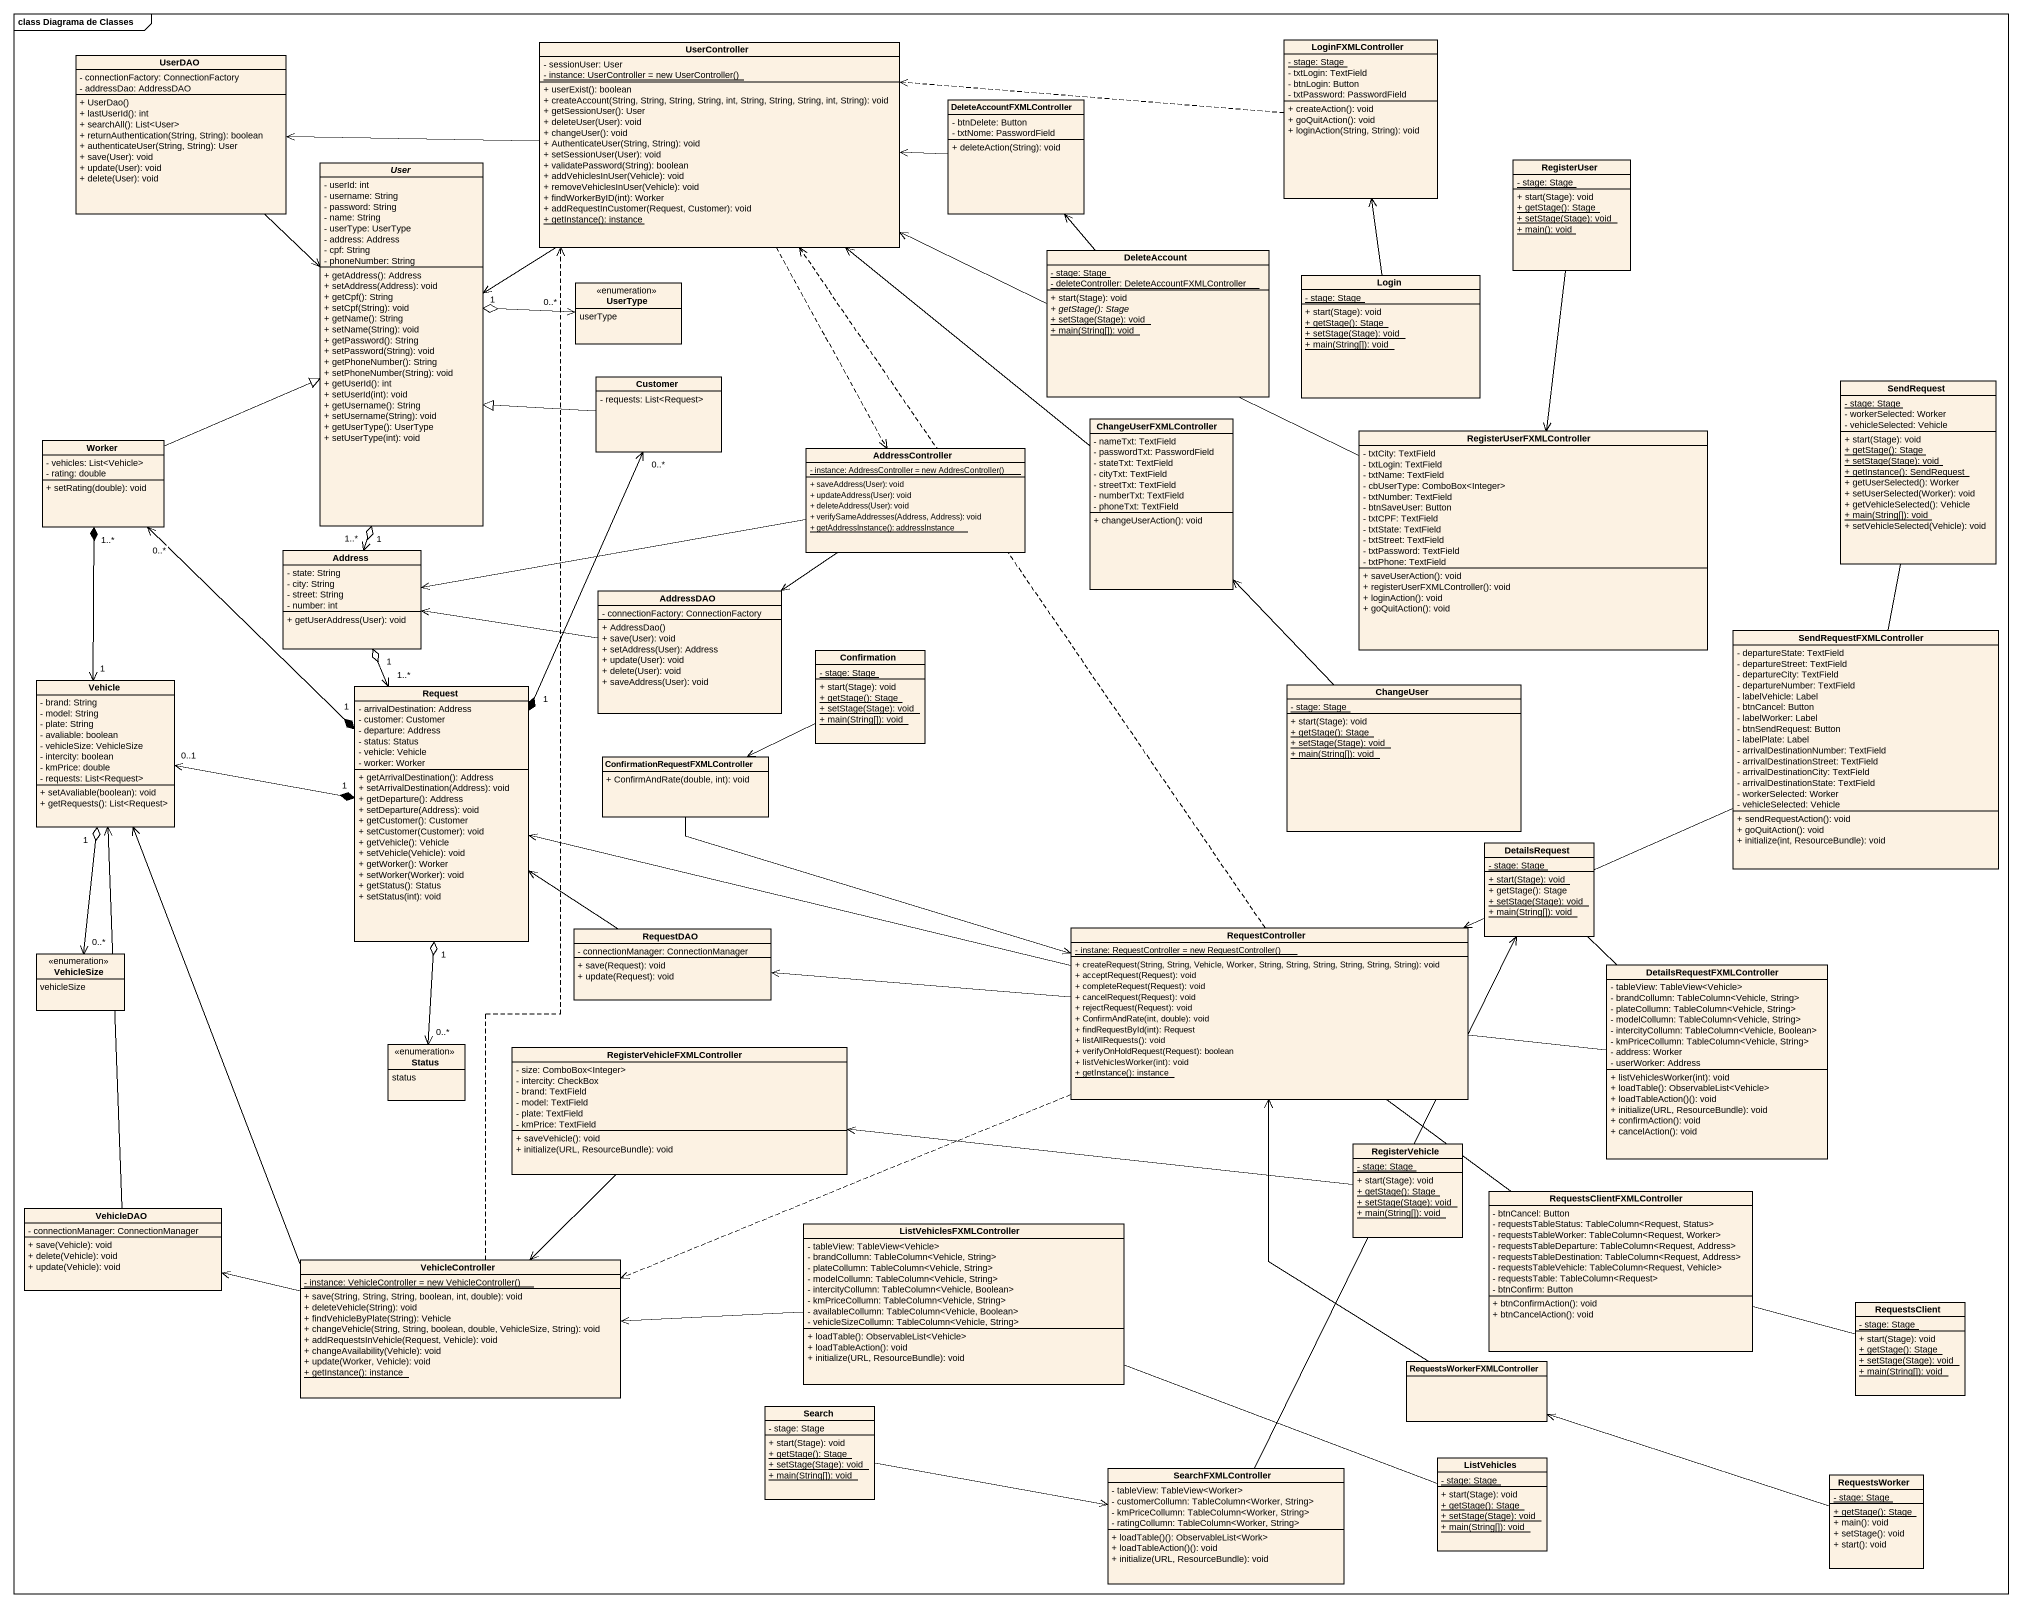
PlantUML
@startuml
mainframe class Diagrama de Classes
hide circle
hide empty members
skinparam classAttributeIconSize 0
class UserController {
  - sessionUser: User
  {static} {field} - instance: UserController = new UserController()
  + userExist(): boolean
  + createAccount(String, String, String, String, int, String, String, String, int, String): void
  + getSessionUser(): User
  + deleteUser(User): void
  + changeUser(): void
  + AuthenticateUser(String, String): void
  + setSessionUser(User): void
  + validatePassword(String): boolean
  + addVehiclesInUser(Vehicle): void
  + removeVehiclesInUser(Vehicle): void
  + findWorkerByID(int): Worker
  + addRequestInCustomer(Request, Customer): void
  {static} + getInstance(): instance
}
class LoginFXMLController {
  {static} - stage: Stage
  - txtLogin: TextField
  - btnLogin: Button
  - txtPassword: PasswordField
  + createAction(): void
  + goQuitAction(): void
  + loginAction(String, String): void
}
class UserDAO {
  - connectionFactory: ConnectionFactory
  - addressDao: AddressDAO
  + UserDao()
  + lastUserId(): int
  + searchAll(): List<User>
  + returnAuthentication(String, String): boolean
  + authenticateUser(String, String): User
  + save(User): void
  + update(User): void
  + delete(User): void
}
class DeleteAccountFXMLController {
  - btnDelete: Button
  - txtNome: PasswordField
  + deleteAction(String): void
}
abstract class User {
  - userId: int
  - username: String
  - password: String
  - name: String
  - userType: UserType
  - address: Address
  - cpf: String
  - phoneNumber: String
  + getAddress(): Address
  + setAddress(Address): void
  + getCpf(): String
  + setCpf(String): void
  + getName(): String
  + setName(String): void
  + getPassword(): String
  + setPassword(String): void
  + getPhoneNumber(): String
  + setPhoneNumber(String): void
  + getUserId(): int
  + setUserId(int): void
  + getUsername(): String
  + setUsername(String): void
  + getUserType(): UserType
  + setUserType(int): void
}
class RegisterUser {
  {static} - stage: Stage
  + start(Stage): void
  {static} + getStage(): Stage
  {static} + setStage(Stage): void
  {static} + main(): void
}
enum UserType {
  userType
}
class DeleteAccount {
  {static} - stage: Stage
  {static} - deleteController: DeleteAccountFXMLController
  + start(Stage): void
  {abstract} + getStage(): Stage
  {static} + setStage(Stage): void
  {static} + main(String[]): void
}
class Login {
  {static} - stage: Stage
  + start(Stage): void
  {static} + getStage(): Stage
  {static} + setStage(Stage): void
  {static} + main(String[]): void
}
class Customer {
  - requests: List<Request>
}
class SendRequest {
  {static} - stage: Stage
  - workerSelected: Worker
  - vehicleSelected: Vehicle
  + start(Stage): void
  {static} + getStage(): Stage
  {static} + setStage(Stage): void
  {static} + getInstance(): SendRequest
  + getUserSelected(): Worker
  + setUserSelected(Worker): void
  + getVehicleSelected(): Vehicle
  {static} + main(String[]): void
  + setVehicleSelected(Vehicle): void
}
class ChangeUserFXMLController {
  - nameTxt: TextField
  - passwordTxt: PasswordField
  - stateTxt: TextField
  - cityTxt: TextField
  - streetTxt: TextField
  - numberTxt: TextField
  - phoneTxt: TextField
  + changeUserAction(): void
}
class RegisterUserFXMLController {
  - txtCity: TextField
  - txtLogin: TextField
  - txtName: TextField
  - cbUserType: ComboBox<Integer>
  - txtNumber: TextField
  - btnSaveUser: Button
  - txtCPF: TextField
  - txtState: TextField
  - txtStreet: TextField
  - txtPassword: TextField
  - txtPhone: TextField
  + saveUserAction(): void
  + registerUserFXMLController(): void
  + loginAction(): void
  + goQuitAction(): void
}
class Worker {
  - vehicles: List<Vehicle>
  - rating: double
  + setRating(double): void
}
class AddressController {
  {static} {field} - instance: AddressController = new AddresController()
  + saveAddress(User): void
  + updateAddress(User): void
  + deleteAddress(User): void
  + verifySameAddresses(Address, Address): void
  {static} + getAddressInstance(): addressInstance
}
class Address {
  - state: String
  - city: String
  - street: String
  - number: int
  + getUserAddress(User): void
}
class AddressDAO {
  - connectionFactory: ConnectionFactory
  + AddressDao()
  + save(User): void
  + setAddress(User): Address
  + update(User): void
  + delete(User): void
  + saveAddress(User): void
}
class SendRequestFXMLController {
  - departureState: TextField
  - departureStreet: TextField
  - departureCity: TextField
  - departureNumber: TextField
  - labelVehicle: Label
  - btnCancel: Button
  - labelWorker: Label
  - btnSendRequest: Button
  - labelPlate: Label
  - arrivalDestinationNumber: TextField
  - arrivalDestinationStreet: TextField
  - arrivalDestinationCity: TextField
  - arrivalDestinationState: TextField
  - workerSelected: Worker
  - vehicleSelected: Vehicle
  + sendRequestAction(): void
  + goQuitAction(): void
  + initialize(int, ResourceBundle): void
}
class Confirmation {
  {static} - stage: Stage
  + start(Stage): void
  {static} + getStage(): Stage
  {static} + setStage(Stage): void
  {static} + main(String[]): void
}
class Vehicle {
  - brand: String
  - model: String
  - plate: String
  - avaliable: boolean
  - vehicleSize: VehicleSize
  - intercity: boolean
  - kmPrice: double
  - requests: List<Request>
  + setAvaliable(boolean): void
  + getRequests(): List<Request>
}
class Request {
  - arrivalDestination: Address
  - customer: Customer
  - departure: Address
  - status: Status
  - vehicle: Vehicle
  - worker: Worker
  + getArrivalDestination(): Address
  + setArrivalDestination(Address): void
  + getDeparture(): Address
  + setDeparture(Address): void
  + getCustomer(): Customer
  + setCustomer(Customer): void
  + getVehicle(): Vehicle
  + setVehicle(Vehicle): void
  + getWorker(): Worker
  + setWorker(Worker): void
  + getStatus(): Status
  + setStatus(int): void
}
class ChangeUser {
  {static} - stage: Stage
  + start(Stage): void
  {static} + getStage(): Stage
  {static} + setStage(Stage): void
  {static} + main(String[]): void
}
class "ConfirmationRequestFXMLController" as ConfirmationRequestFXMLContr {
  + ConfirmAndRate(double, int): void
}
class DetailsRequest {
  {static} - stage: Stage
  {static} + start(Stage): void
  + getStage(): Stage
  {static} + setStage(Stage): void
  {static} + main(String[]): void
}
class RequestDAO {
  - connectionManager: ConnectionManager
  + save(Request): void
  + update(Request): void
}
class RequestController {
  {static} {field} - instane: RequestController = new RequestController()
  + createRequest(String, String, Vehicle, Worker, String, String, String, String, String, String): void
  + acceptRequest(Request): void
  + completeRequest(Request): void
  + cancelRequest(Request): void
  + rejectRequest(Request): void
  + ConfirmAndRate(int, double): void
  + findRequestById(int): Request
  + listAllRequests(): void
  + verifyOnHoldRequest(Request): boolean
  + listVehiclesWorker(int): void
  {static} + getInstance(): instance
}
enum VehicleSize {
  vehicleSize
}
class DetailsRequestFXMLController {
  - tableView: TableView<Vehicle>
  - brandCollumn: TableColumn<Vehicle, String>
  - plateCollumn: TableColumn<Vehicle, String>
  - modelCollumn: TableColumn<Vehicle, String>
  - intercityCollumn: TableColumn<Vehicle, Boolean>
  - kmPriceCollumn: TableColumn<Vehicle, String>
  - address: Worker
  - userWorker: Address
  + listVehiclesWorker(int): void
  + loadTable(): ObservableList<Vehicle>
  + loadTableAction()(): void
  + initialize(URL, ResourceBundle): void
  + confirmAction(): void
  + cancelAction(): void
}
enum Status {
  status
}
class "RegisterVehicleFXMLController" as RegisterVehicleFXMLControlle {
  - size: ComboBox<Integer>
  - intercity: CheckBox
  - brand: TextField
  - model: TextField
  - plate: TextField
  - kmPrice: TextField
  + saveVehicle(): void
  + initialize(URL, ResourceBundle): void
}
class RegisterVehicle {
  {static} - stage: Stage
  + start(Stage): void
  {static} + getStage(): Stage
  {static} + setStage(Stage): void
  {static} + main(String[]): void
}
class VehicleDAO {
  - connectionManager: ConnectionManager
  + save(Vehicle): void
  + delete(Vehicle): void
  + update(Vehicle): void
}
class RequestsClientFXMLController {
  - btnCancel: Button
  - requestsTableStatus: TableColumn<Request, Status>
  - requestsTableWorker: TableColumn<Request, Worker>
  - requestsTableDeparture: TableColumn<Request, Address>
  - requestsTableDestination: TableColumn<Request, Address>
  - requestsTableVehicle: TableColumn<Request, Vehicle>
  - requestsTable: TableColumn<Request>
  - btnConfirm: Button
  + btnConfirmAction(): void
  + btnCancelAction(): void
}
class ListVehiclesFXMLController {
  - tableView: TableView<Vehicle>
  - brandCollumn: TableColumn<Vehicle, String>
  - plateCollumn: TableColumn<Vehicle, String>
  - modelCollumn: TableColumn<Vehicle, String>
  - intercityCollumn: TableColumn<Vehicle, Boolean>
  - kmPriceCollumn: TableColumn<Vehicle, String>
  - availableCollumn: TableColumn<Vehicle, Boolean>
  - vehicleSizeCollumn: TableColumn<Vehicle, String>
  + loadTable(): ObservableList<Vehicle>
  + loadTableAction(): void
  + initialize(URL, ResourceBundle): void
}
class VehicleController {
  {static} {field} - instance: VehicleController = new VehicleController()
  + save(String, String, String, boolean, int, double): void
  + deleteVehicle(String): void
  + findVehicleByPlate(String): Vehicle
  + changeVehicle(String, String, boolean, double, VehicleSize, String): void
  + addRequestsInVehicle(Request, Vehicle): void
  + changeAvailability(Vehicle): void
  + update(Worker, Vehicle): void
  {static} + getInstance(): instance
}
class RequestsClient {
  {static} - stage: Stage
  + start(Stage): void
  {static} + getStage(): Stage
  {static} + setStage(Stage): void
  {static} + main(String[]): void
}
class RequestsWorkerFXMLController
class Search {
  - stage: Stage
  + start(Stage): void
  {static} + getStage(): Stage
  {static} + setStage(Stage): void
  {static} + main(String[]): void
}
class SearchFXMLController {
  - tableView: TableView<Worker>
  - customerCollumn: TableColumn<Worker, String>
  - kmPriceCollumn: TableColumn<Worker, String>
  - ratingCollumn: TableColumn<Worker, String>
  + loadTable()(): ObservableList<Work>
  + loadTableAction()(): void
  + initialize(URL, ResourceBundle): void
}
class ListVehicles {
  {static} - stage: Stage
  + start(Stage): void
  {static} + getStage(): Stage
  {static} + setStage(Stage): void
  {static} + main(String[]): void
}
class RequestsWorker {
  {static} - stage: Stage
  {static} + getStage(): Stage
  + main(): void
  + setStage(): void
  + start(): void
}
UserController -left-> UserDAO
UserController --> User
UserController ..> AddressController
LoginFXMLController .left.> UserController
UserDAO --> User
DeleteAccountFXMLController -left-> UserController
RegisterUser --> RegisterUserFXMLController
UserType "0..*" <-left-o "1" User
DeleteAccount -up-> DeleteAccountFXMLController
Login -up-> LoginFXMLController
Customer -left-|> User
Customer "0..*" <--* "1" Request
ChangeUserFXMLController -up-> UserController
RegisterUserFXMLController -left-> UserController
Worker -right-|> User
Worker "0..*" <--* "1" Request
AddressController -left-> Address
AddressController --> AddressDAO
Address "1" <-up-o "1..*" User
AddressDAO -left-> Address
SendRequestFXMLController -up- SendRequest
SendRequestFXMLController -left-> RequestController
Confirmation -left-> ConfirmationRequestFXMLContr
Vehicle "1" <-up-* "1..*" Worker
Vehicle "0..1" <-right-* "1" Request
Vehicle <-- VehicleDAO
Request "1..*" <-up-o "1" Address
ChangeUser -up-> ChangeUserFXMLController
ConfirmationRequestFXMLContr -right-> RequestController
RequestDAO -up-> Request
RequestController .up.> UserController
RequestController -left-> Request
RequestController -left-> RequestDAO
RequestController .left.> VehicleController
VehicleSize "0..*" <-up-o "1" Vehicle
DetailsRequestFXMLController -up- DetailsRequest
DetailsRequestFXMLController -left- RequestController
Status "0..*" <-up-o "1" Request
RegisterVehicleFXMLControlle --> VehicleController
RegisterVehicle -left-> RegisterVehicleFXMLControlle
RequestsClientFXMLController -up- RequestController
ListVehiclesFXMLController -left-> VehicleController
VehicleController .up.> UserController
VehicleController -up-> Vehicle
VehicleController -left-> VehicleDAO
RequestsClient -left- RequestsClientFXMLController
RequestsWorkerFXMLController -up-> RequestController
Search -right-> SearchFXMLController
SearchFXMLController -up-> DetailsRequest
ListVehicles -left- ListVehiclesFXMLController
RequestsWorker -left-> RequestsWorkerFXMLController
@enduml
